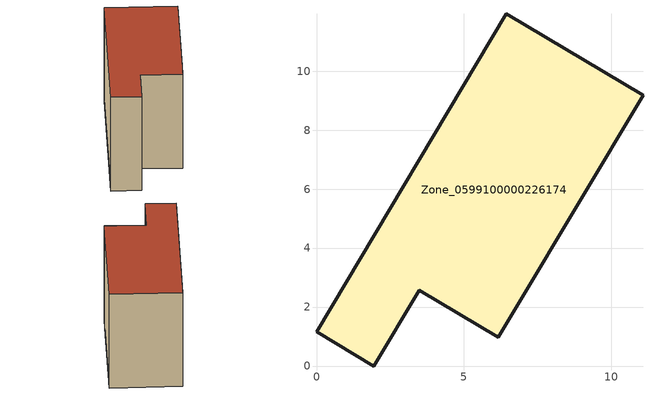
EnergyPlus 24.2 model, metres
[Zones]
Zone_0599100000226174
 floor ground (C_G): 3.48,2.58 1.94,0 0,1.17 6.44,11.94 11.07,9.19 6.78,2 6.16,0.98 z0
 wall outside (C_F): 6.44,11.94 0,1.17 1.94,0 3.48,2.58 6.16,0.98 6.78,2 11.07,9.19 6.44,11.94 z0:8.09
 roof outside (C_R): 6.78,2 11.07,9.19 6.44,11.94 0,1.17 1.94,0 3.48,2.58 6.16,0.98 z8.09
[BUILDING]
Pand.0599100000226174: North Axis=0; Terrain=City; Loads Convergence Tolerance Value=0.04; Temperature Convergence Tolerance Value=0.4; Solar Distribution=FullExterior; Maximum Number of Warmup Days=25; Minimum Number of Warmup Days=1
[Site:Location]
Rotterdam.The.Hague.AP_ZH_NLD Design_Conditions: Latitude=51.96; Longitude=4.45; Time Zone=1; Elevation=-4.5
[SITE:GROUNDTEMPERATURE:BUILDINGSURFACE]
18, 18, 18, 18, 18, 18, 18, 18, 18, 18, 18, 18
[MATERIAL] Thermal Absorptance=0.9; Solar Absorptance=0.7; Visible Absorptance=0.7
Name | Roughness | Thickness | Conductivity | Density | Specific Heat
G.TI.1975-1991 | MediumSmooth | 0.15 | 0.288461 | 540 | 1210
F.TI.1975-1991 | Rough | 0.3 | 0.230769 | 1920 | 840
R.TI.1975-1991 | MediumRough | 0.2 | 0.153846 | 1500 | 1000
[CONSTRUCTION]
C_G: G.TI.1975-1991
C_F: F.TI.1975-1991
C_R: R.TI.1975-1991
[ZONE]
Zone_0599100000226174: Type=1; Multiplier=1; Ceiling Height=Autocalculate; Volume=Autocalculate; Floor Area=autocalculate; Part of Total Floor Area=Yes
[ZONEINFILTRATION:DESIGNFLOWRATE]
Infil_Zone_0599100000226174: Zone or ZoneList or Space or SpaceList=Zone_0599100000226174; Schedule=AlwaysOn; Design Flow Rate Calculation Method=Flow/Area; Flow Rate per Floor Area=0.003; Constant Term Coefficient=1; Temperature Term Coefficient=0; Velocity Term Coefficient=0; Velocity Squared Term Coefficient=0
[HVACTEMPLATE:ZONE:IDEALLOADSAIRSYSTEM]
Zone_0599100000226174: Maximum Heating Supply Air Temperature=50; Minimum Cooling Supply Air Temperature=13; Maximum Heating Supply Air Humidity Ratio=0.0156; Minimum Cooling Supply Air Humidity Ratio=0.0077; Heating Limit=NoLimit; Cooling Limit=NoLimit; Dehumidification Control Type=ConstantSensibleHeatRatio; Cooling Sensible Heat Ratio=0.7; Dehumidification Setpoint=60; Humidification Control Type=None; Humidification Setpoint=30; Outdoor Air Method=None; Outdoor Air Flow Rate per Person=0.00944; Outdoor Air Flow Rate per Zone Floor Area=0; Outdoor Air Flow Rate per Zone=0; Demand Controlled Ventilation Type=None; Outdoor Air Economizer Type=NoEconomizer; Heat Recovery Type=None; Sensible Heat Recovery Effectiveness=0.7; Latent Heat Recovery Effectiveness=0.65
[ZONECONTROL:THERMOSTAT]
ThermostatControl_Zone_0599100000226174: Zone or ZoneList=Zone_0599100000226174; Control Type Schedule=DualSetpointControlType; Control 1=Thermostat_Zone_0599100000226174; Temperature Difference Between Cutout And Setpoint=0
[THERMOSTATSETPOINT:DUALSETPOINT]
Thermostat_Zone_0599100000226174: Heating Setpoint Temperature Schedule=HeatingSetpoint_Zone_0599100000226174; Cooling Setpoint Temperature Schedule=CoolingSetpoint_Zone_0599100000226174
[SCHEDULE:COMPACT]
HeatingSetpoint_Zone_0599100000226174: Through: 12/31, For: AllDays, Until: 24:00, 21
CoolingSetpoint_Zone_0599100000226174: Through: 12/31, For: AllDays, Until: 24:00, 24
DualSetpointControlType: Through: 12/31, For: AllDays, Until: 24:00, 4
AlwaysOn: Through: 12/31, For: AllDays, Until: 24:00, 1
